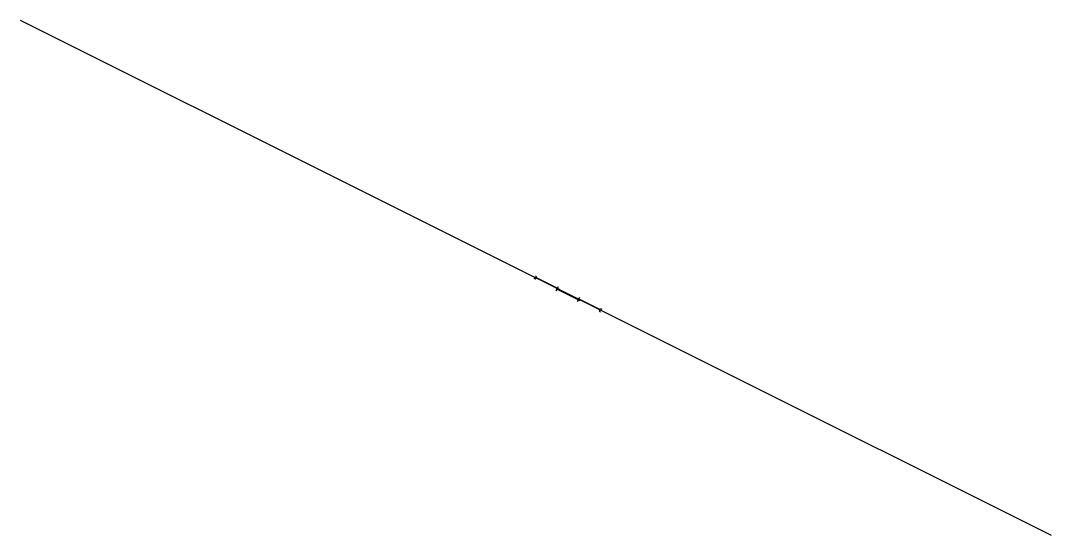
# Model space of a CAD drawing. Units: millimetres at full size, sheet at 1:100. Extents: x -15551 to 8939, y -9612 to 2633.
import ezdxf

# ---------------------------------------------------------------- set-up
doc = ezdxf.new("R2010")
doc.units = ezdxf.units.MM
doc.header["$LTSCALE"] = 100
doc.layers.add('0-0', color=7, linetype='Continuous')

msp = doc.modelspace()

# ---------------------------------------------------------------- linework, layer by layer
at = {"layer": '0-0'}
for p, q in [((8938.8, -9612.2), (-15551, 2632.7)), ((-3321.8, -3521.1), (-3353.1, -3505.4)), ((-3290.5, -3458.5), (-3321.8, -3442.8)), ((-3321.8, -3521.1), (-3290.5, -3458.5)), ((-3300.8, -3479.1), (-2762.6, -3748.1)), ((-2836, -3738.3), (-2266.5, -4023)), ((-2823.9, -3792.4), (-2774.7, -3694)), ((-2318.4, -3970.3), (-1780.2, -4239.3)), ((-2317, -4045.8), (-2267.8, -3947.4)), ((-1801.2, -4281.4), (-1769.9, -4218.8)), ((-1801.2, -4281.4), (-1769.9, -4297)), ((-1769.9, -4218.8), (-1738.6, -4234.4))]:
    msp.add_line(p, q, dxfattribs=at)

doc.saveas('drawing.dxf')
